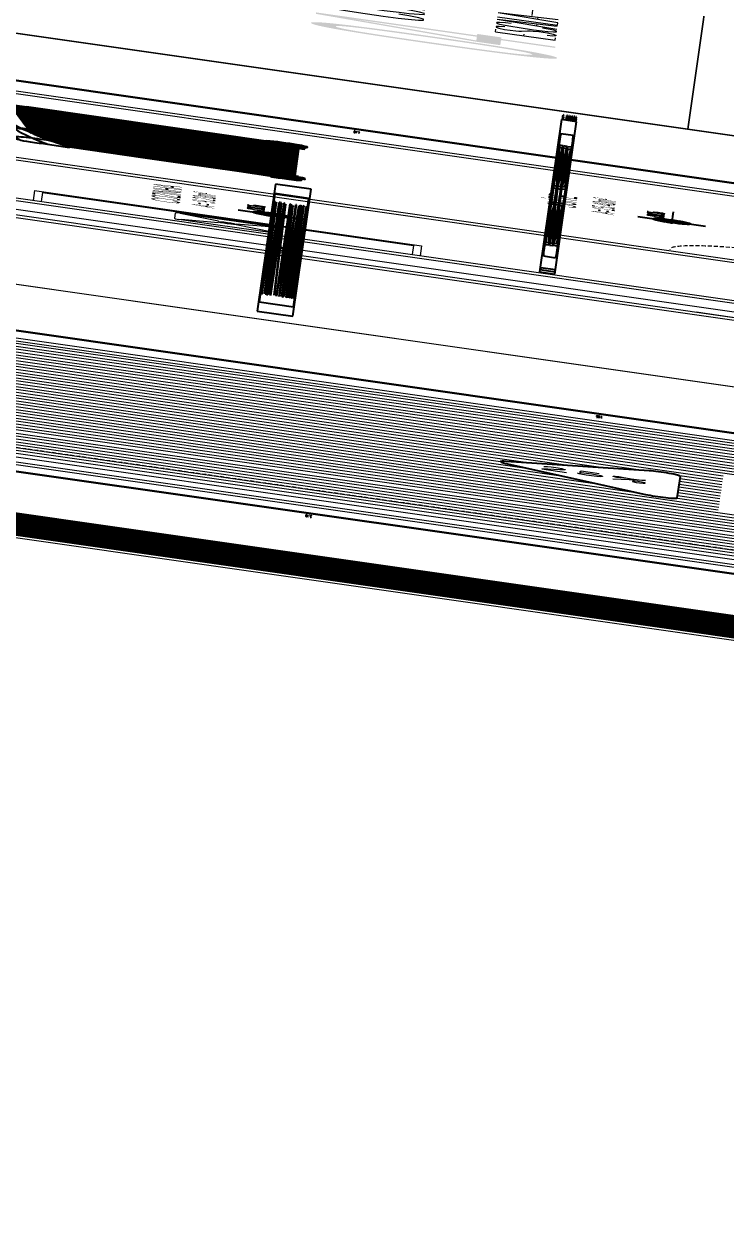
# Model space of a CAD drawing. Header units: millimetres. Extents: x -361192058 to 101130107379, y -14071650034 to 19218552450.
# Drawn here: x -135474.8 to -135296, y 41389.5 to 41697.4 of the extents above; entities that cross this region are included whole.
import ezdxf
from ezdxf.enums import TextEntityAlignment as Align

# ---------------------------------------------------------------- set-up
doc = ezdxf.new("R2010")
doc.units = ezdxf.units.MM
doc.header["$LTSCALE"] = 0.5
doc.linetypes.add('HIDDEN2', pattern=[0.1875, 0.125, -0.0625])
for name, color, linetype in [('02', 2, 'Continuous'), ('ARCO', 7, 'HIDDEN2'), ('DIVERSOS', 4, 'Continuous'), ('ESQUADRIAS', 3, 'Continuous'), ('HATCH', 8, 'Continuous'), ('MOBIL-I', 251, 'Continuous'), ('parede', 2, 'Continuous'), ('TEXTO2', 3, 'Continuous'), ('TXT_0', 7, 'Continuous')]:
    doc.layers.add(name, color=color, linetype=linetype)
for name, color, linetype, lineweight in [('E-TXT-G', 3, 'Continuous', 30), ('E-TXT-W', 7, 'Continuous', 15), ('E-TXT-Y', 2, 'Continuous', 40)]:
    doc.layers.add(name, color=color, linetype=linetype, lineweight=lineweight)
doc.styles.add('ADITIVOCAD', font='ROMANS.shx')
doc.styles.add('REG140', font='romans.shx', dxfattribs={"width": 0.8, "height": 0.35})
doc.styles.add('REG80', font='romans.shx', dxfattribs={"width": 0.8, "height": 0.1})
doc.styles.add('SANSSERIF', font='sas_____.pfb', dxfattribs={"height": 1})
doc.styles.add('SANSSERIF2', font='sanssb__.ttf', dxfattribs={"width": 0.8})
doc.styles.get("Standard").update_dxf_attribs({"font": 'txt.shx', "height": 0.12})
doc.dimstyles.new('ESCALA50', dxfattribs={"dimtxt": 0.1, "dimasz": 0.06, "dimexe": 0.18, "dimexo": 0.06, "dimgap": 0.1, "dimtad": 1, "dimzin": 4, "dimdsep": 46, "dimtxsty": 'Standard', "dimblk1": 'BOLA', "dimblk2": 'BOLA', "dimsah": 1, "dimcen": -0.06, "dimse1": 1, "dimse2": 1, "dimclrd": 7, "dimclrt": 3, "dimadec": 0, "dimazin": 0, "dimtfac": 1, "dimtix": 1, "dimtmove": 0, "dimatfit": 3, "dimldrblk": 'BOLA', "dimfxl": 0, "dimtolj": 1, "dimtzin": 4, "dimarcsym": 0})

# ---------------------------------------------------------------- blocks, each defined once
blk = doc.blocks.new('ADC_SETA3')
blk.add_lwpolyline([(-0.3034, 0), (0.3034, 0, 0.668179), (0.3317, 0.0683), (0.0283, 0.3746, 0.414214), (-0.0283, 0.3746), (-0.3317, 0.0683, 0.668179), (-0.3034, 0), (-0.3034, 0)], format="xyb")
blk = doc.blocks.new('BOLA')
for p, q in [((0, -1.435), (0, 1.435)), ((-1.435, 0), (1.435, 0))]:
    blk.add_line(p, q)
blk.add_circle((0, 0), 0.452)
blk = doc.blocks.new('*D896')
at = {"layer": 'Defpoints', "color": 0, "transparency": 16777216}
for p in [(4172.3324, 2437.9651), (4172.8959, 2437.9651), (4172.3324, 2430.9151)]:
    blk.add_point(p, dxfattribs=at)
at = {"layer": 'DIVERSOS', "color": 7, "lineweight": -2, "transparency": 16777216}
blk.add_line((4172.8959, 2430.9751), (4172.8959, 2437.9051), dxfattribs=at)
at = {"layer": 'DIVERSOS', "color": 7, "lineweight": -2, "transparency": 16777216, "xscale": 0.06, "yscale": 0.06, "zscale": 0.06}
for p, rotation in [((4172.8959, 2437.9651), 90), ((4172.8959, 2430.9151), 270)]:
    blk.add_blockref('BOLA', p, dxfattribs=dict(at, rotation=rotation))
at = {"layer": 'DIVERSOS', "color": 3, "lineweight": 18, "transparency": 16777216, "insert": (4172.7359, 2434.4401), "char_height": 0.12, "attachment_point": 5, "rotation": 90}
blk.add_mtext('\\A1;7.05', dxfattribs=at)
blk = doc.blocks.new('*D902')
at = {"layer": 'Defpoints', "color": 0, "transparency": 16777216}
for p in [(4165.1273, 2438.4651), (4165.9324, 2438.4651), (4165.9324, 2432.7651)]:
    blk.add_point(p, dxfattribs=at)
at = {"layer": 'DIVERSOS', "color": 7, "lineweight": -2, "transparency": 16777216}
blk.add_line((4165.1273, 2432.8251), (4165.1273, 2438.4051), dxfattribs=at)
at = {"layer": 'DIVERSOS', "color": 7, "lineweight": -2, "transparency": 16777216, "xscale": 0.06, "yscale": 0.06, "zscale": 0.06}
for p, rotation in [((4165.1273, 2438.4651), 90), ((4165.1273, 2432.7651), 270)]:
    blk.add_blockref('BOLA', p, dxfattribs=dict(at, rotation=rotation))
at = {"layer": 'DIVERSOS', "color": 3, "lineweight": 18, "transparency": 16777216, "insert": (4164.9673, 2435.6151), "char_height": 0.12, "attachment_point": 5, "rotation": 90}
blk.add_mtext('\\A1;5.70', dxfattribs=at)
blk = doc.blocks.new('IND_DES')
at = {"layer": 'E-TXT-W'}
blk.add_line((0.0269, -0.2428), (0.1984, -0.2428), dxfattribs=at)
at = {"layer": 'E-TXT-G', "style": 'REG80', "width": 0.8}
for s, p in [('ESCALA', (-0.4463, -0.2864)), ('1', (0.2426, -0.2864)), (':', (0.3988, -0.2706))]:
    blk.add_text(s, height=0.1, dxfattribs=at).set_placement(p)
blk.add_attdef('ESCALA', (0.4897, -0.2812), '', height=0.1, dxfattribs=at)
at = {"layer": 'E-TXT-W', "style": 'SANSSERIF2', "width": 0.6}
blk.add_attdef('00', text='', height=0.4, dxfattribs=at).set_placement((-0.7083, -0.2881), align=Align.CENTER)
at = {"layer": 'E-TXT-Y', "style": 'REG140', "width": 0.8}
for tag, p in [('PROJETO', (-0.4563, 0.1829)), ('DESENHO', (-0.4582, -0.0658))]:
    blk.add_attdef(tag, p, '', height=0.175, dxfattribs=at)
blk = doc.blocks.new('ADC_G_ROUPA1')
for p, q in [((2, 0.55), (0, 0.55)), ((0, 0.55), (0, 0)), ((2, 0), (2, 0.55)), ((1.96, 0.51), (0.04, 0.51)), ((0.04, 0.51), (0.04, 0.04)), ((0.1122, 0.078), (0.1615, 0.4749)), ((0.142, 0.0743), (0.1913, 0.4712)), ((0.1913, 0.4712), (0.1615, 0.4749)), ((0.2176, 0.473), (0.2475, 0.4754)), ((0.2176, 0.473), (0.2497, 0.0742)), ((0.2475, 0.4754), (0.2796, 0.0766)), ((0.3293, 0.472), (0.3591, 0.4752)), ((0.3293, 0.472), (0.3722, 0.0743)), ((0.3591, 0.4752), (0.402, 0.0775)), ((0.4817, 0.4754), (0.4537, 0.0764)), ((0.4817, 0.4754), (0.5116, 0.4733)), ((0.5116, 0.4733), (0.4837, 0.0743)), ((0.627, 0.4722), (0.5179, 0.0874)), ((0.627, 0.4722), (0.6559, 0.464)), ((0.6858, 0.475), (0.6858, 0.075)), ((0.6858, 0.475), (0.7158, 0.475)), ((0.7158, 0.475), (0.7158, 0.075)), ((0.7427, 0.4641), (0.7715, 0.4722)), ((0.7715, 0.4722), (0.8803, 0.0873)), ((0.8867, 0.4694), (0.9163, 0.4743)), ((0.8867, 0.4694), (0.9528, 0.0749)), ((0.9163, 0.4743), (0.9824, 0.0798)), ((1.0382, 0.4753), (1.0009, 0.077)), ((1.068, 0.4725), (1.0308, 0.0742)), ((1.0382, 0.4753), (1.068, 0.4725)), ((1.1662, 0.4641), (1.195, 0.4722)), ((1.195, 0.4722), (1.3038, 0.0873)), ((1.3701, 0.4753), (1.3328, 0.077)), ((1.3999, 0.4725), (1.3627, 0.0742)), ((1.3701, 0.4753), (1.3999, 0.4725)), ((1.4107, 0.4656), (1.4399, 0.4725)), ((1.4399, 0.4725), (1.5317, 0.0832)), ((1.5477, 0.475), (1.5477, 0.075)), ((1.5477, 0.475), (1.5777, 0.475)), ((1.5777, 0.475), (1.5777, 0.075)), ((1.619, 0.475), (1.619, 0.075)), ((1.619, 0.475), (1.649, 0.475)), ((1.649, 0.475), (1.649, 0.075)), ((1.7026, 0.4656), (1.7318, 0.4725)), ((1.7318, 0.4725), (1.8237, 0.0832)), ((1.8633, 0.475), (1.8633, 0.075)), ((1.8633, 0.475), (1.8933, 0.475)), ((1.8933, 0.475), (1.8933, 0.075)), ((1.96, 0.04), (1.96, 0.51)), ((0.6559, 0.464), (0.5468, 0.0792)), ((0.7427, 0.4641), (0.8514, 0.0791)), ((1.1662, 0.4641), (1.2749, 0.0791)), ((1.4107, 0.4656), (1.5025, 0.0763)), ((1.7026, 0.4656), (1.7945, 0.0763)), ((0.04, 0.28), (1.96, 0.28)), ((0.04, 0.27), (1.96, 0.27)), ((0.1511, 0.2898), (0.1474, 0.2601)), ((0.1524, 0.2595), (0.1474, 0.2601)), ((0.1511, 0.2898), (0.1561, 0.2892)), ((0.1561, 0.2892), (0.1524, 0.2595)), ((0.2449, 0.2894), (0.2499, 0.2898)), ((0.2473, 0.2597), (0.2449, 0.2894)), ((0.2523, 0.2601), (0.2473, 0.2597)), ((0.2523, 0.2601), (0.2499, 0.2898)), ((0.3616, 0.2893), (0.3665, 0.2898)), ((0.3648, 0.2596), (0.3616, 0.2893)), ((0.3697, 0.2601), (0.3648, 0.2596)), ((0.3697, 0.2601), (0.3665, 0.2898)), ((0.4791, 0.2601), (0.4812, 0.2899)), ((0.4841, 0.2597), (0.4791, 0.2601)), ((0.4812, 0.2899), (0.4862, 0.2895)), ((0.4841, 0.2597), (0.4862, 0.2895)), ((0.5804, 0.262), (0.5885, 0.2907)), ((0.5852, 0.2606), (0.5804, 0.262)), ((0.5852, 0.2606), (0.5933, 0.2893)), ((0.5885, 0.2907), (0.5933, 0.2893)), ((0.6983, 0.26), (0.6983, 0.2899)), ((0.6983, 0.2899), (0.7033, 0.2899)), ((0.7033, 0.26), (0.6983, 0.26)), ((0.7033, 0.26), (0.7033, 0.2899)), ((0.805, 0.2893), (0.8098, 0.2907)), ((0.8131, 0.2606), (0.805, 0.2893)), ((0.818, 0.2619), (0.8098, 0.2907)), ((0.818, 0.2619), (0.8131, 0.2606)), ((0.9296, 0.2889), (0.9346, 0.2897)), ((0.9346, 0.2594), (0.9296, 0.2889)), ((0.9395, 0.2602), (0.9346, 0.2897)), ((0.9395, 0.2602), (0.9346, 0.2594)), ((1.0306, 0.2601), (1.0334, 0.2898)), ((1.0356, 0.2596), (1.0306, 0.2601)), ((1.0334, 0.2898), (1.0384, 0.2894)), ((1.0356, 0.2596), (1.0384, 0.2894)), ((1.2285, 0.2893), (1.2333, 0.2907)), ((1.2366, 0.2606), (1.2285, 0.2893)), ((1.2415, 0.2619), (1.2333, 0.2907)), ((1.2415, 0.2619), (1.2366, 0.2606)), ((1.3625, 0.2601), (1.3653, 0.2898)), ((1.3675, 0.2596), (1.3625, 0.2601)), ((1.3653, 0.2898), (1.3703, 0.2894)), ((1.3675, 0.2596), (1.3703, 0.2894)), ((1.4653, 0.2883), (1.4702, 0.2895)), ((1.4722, 0.2593), (1.4653, 0.2883)), ((1.4771, 0.2604), (1.4702, 0.2895)), ((1.4771, 0.2604), (1.4722, 0.2593)), ((1.5602, 0.26), (1.5602, 0.2899)), ((1.5602, 0.2899), (1.5652, 0.2899)), ((1.5652, 0.26), (1.5602, 0.26)), ((1.5652, 0.26), (1.5652, 0.2899)), ((1.6315, 0.26), (1.6315, 0.2899)), ((1.6315, 0.2899), (1.6365, 0.2899)), ((1.6365, 0.26), (1.6315, 0.26)), ((1.6365, 0.26), (1.6365, 0.2899)), ((1.7573, 0.2883), (1.7622, 0.2895)), ((1.7642, 0.2593), (1.7573, 0.2883)), ((1.769, 0.2604), (1.7622, 0.2895)), ((1.769, 0.2604), (1.7642, 0.2593)), ((1.8758, 0.26), (1.8758, 0.2899)), ((1.8758, 0.2899), (1.8808, 0.2899)), ((1.8808, 0.26), (1.8758, 0.26)), ((1.8808, 0.26), (1.8808, 0.2899)), ((0.142, 0.0743), (0.1122, 0.078)), ((0.2497, 0.0742), (0.2796, 0.0766)), ((0.3722, 0.0743), (0.402, 0.0775)), ((0.4537, 0.0764), (0.4837, 0.0743)), ((0.5179, 0.0874), (0.5468, 0.0792)), ((0.6858, 0.075), (0.7158, 0.075)), ((0.8514, 0.0791), (0.8803, 0.0873)), ((0.9528, 0.0749), (0.9824, 0.0798)), ((1.0009, 0.077), (1.0308, 0.0742)), ((1.2749, 0.0791), (1.3038, 0.0873)), ((1.3328, 0.077), (1.3627, 0.0742)), ((1.5025, 0.0763), (1.5317, 0.0832)), ((1.5477, 0.075), (1.5777, 0.075)), ((1.619, 0.075), (1.649, 0.075)), ((1.7945, 0.0763), (1.8237, 0.0832)), ((1.8633, 0.075), (1.8933, 0.075)), ((0, 0), (2, 0)), ((0.04, 0.04), (1.96, 0.04))]:
    blk.add_line(p, q)
blk = doc.blocks.new('A2')
at = {"color": 8}
for p, q in [((0.795, -1.985), (0.795, -0.7352)), ((0.845, -2.0217), (0.845, -0.7314)), ((0.895, -2.027), (0.895, -0.7276)), ((0.095, -2), (0.095, -0.7888)), ((0.145, -2), (0.145, -0.7849)), ((0.195, -2), (0.195, -0.7811)), ((0.245, -2), (0.245, -0.7773)), ((0.295, -2), (0.295, -0.7735)), ((0.345, -2), (0.345, -0.7697)), ((0.395, -2), (0.395, -0.7658)), ((0.445, -2), (0.445, -0.762)), ((0.495, -2), (0.495, -0.7582)), ((0.545, -2), (0.545, -0.7544)), ((0.595, -2), (0.595, -0.7505)), ((0.645, -2), (0.645, -0.7467)), ((0.695, -2), (0.695, -0.7429)), ((0.745, -2), (0.745, -0.7391)), ((-0.505, -2), (-0.505, -0.8429)), ((-0.48, -1.283), (-0.48, -0.8429)), ((-0.455, -2), (-0.455, -0.8308)), ((-0.43, -1.1361), (-0.43, -0.8308)), ((-0.405, -2), (-0.405, -0.827)), ((-0.38, -1.0514), (-0.38, -0.827)), ((-0.355, -2), (-0.355, -0.8232)), ((-0.33, -0.9891), (-0.33, -0.8232)), ((-0.305, -2), (-0.305, -0.8194)), ((-0.28, -0.9404), (-0.28, -0.8194)), ((-0.255, -2), (-0.255, -0.8155)), ((-0.23, -0.9011), (-0.23, -0.8155)), ((-0.205, -2), (-0.205, -0.8117)), ((-0.18, -0.8694), (-0.18, -0.8117)), ((-0.155, -2), (-0.155, -0.8079)), ((-0.13, -0.8438), (-0.13, -0.8079)), ((-0.105, -2), (-0.105, -0.8041)), ((-0.08, -0.8236), (-0.08, -0.8041)), ((-0.055, -2), (-0.055, -0.8002)), ((-0.005, -2), (-0.005, -0.7964)), ((0.045, -2), (0.045, -0.7926)), ((0.945, -2.0358), (0.945, -0.7964)), ((-0.655, -2), (-0.655, -0.8877)), ((-0.63, -2), (-0.63, -0.8877)), ((-0.605, -2), (-0.605, -0.8716)), ((-0.58, -2), (-0.58, -0.8716)), ((-0.555, -2), (-0.555, -0.8566)), ((-0.53, -2), (-0.53, -0.8566)), ((-0.805, -2.015), (-0.805, -0.9438)), ((-0.78, -2.015), (-0.78, -0.9438)), ((-0.755, -2), (-0.755, -0.9238)), ((-0.73, -2), (-0.73, -0.9238)), ((-0.705, -2), (-0.705, -0.9051)), ((-0.68, -2), (-0.68, -0.9051)), ((-0.93, -2.0331), (-0.93, -0.988)), ((-0.905, -2.0331), (-0.905, -0.988)), ((-0.88, -2.0331), (-0.88, -0.988)), ((-0.855, -2.0453), (-0.855, -0.9652)), ((-0.83, -2.0453), (-0.83, -0.9652)), ((-0.955, -2.0331), (-0.955, -1.2363)), ((-0.48, -2), (-0.48, -1.5323)), ((-0.43, -2), (-0.43, -1.6792)), ((-0.38, -2), (-0.38, -1.7639)), ((-0.33, -2), (-0.33, -1.8261)), ((-0.28, -2), (-0.28, -1.8749)), ((-0.23, -2), (-0.23, -1.9142)), ((-0.18, -2), (-0.18, -1.9459)), ((-0.13, -2), (-0.13, -1.9715)), ((-0.08, -2), (-0.08, -1.9917))]:
    blk.add_line(p, q, dxfattribs=at)
blk.add_lwpolyline([(-0.95, -0.7864), (-0.95, 0), (0.95, 0), (0.95, -0.5116)])
for points in [[(-0.4937, -0.1271, 0.14715), (-0.7437, -0.1021, 0.124017), (-0.6737, -0.3221, 8.542003)], [(-0.1887, -0.3771, 0.115099), (-0.1437, -0.1071, 0.202892), (-0.5437, -0.1421, 4.019894)], [(0.3563, -0.1271, 0.14715), (0.1063, -0.1021, 0.124017), (0.1763, -0.3221, 8.542003)], [(0.6613, -0.3771, 0.115099), (0.7063, -0.1071, 0.202892), (0.3063, -0.1421, 4.019894)], [(-0.6937, -0.2771, 0.09902), (-0.7437, -0.5021, 0.169064), (-0.4337, -0.3971, -0.343387)], [(-0.5537, -0.4521, 0.112206), (-0.1437, -0.5021, 0.070755), (-0.2037, -0.2971, -1.551943)], [(0.1563, -0.2771, 0.09902), (0.1063, -0.5021, 0.169064), (0.4163, -0.3971, -0.343387)], [(0.2963, -0.4521, 0.112206), (0.7063, -0.5021, 0.070755), (0.6463, -0.2971, -1.551943)], [(-0.2692, -0.7939, 0.075988), (-0.9427, -1.0061, -0.502824), (-0.9784, -0.9878, -0.142549), (-0.9692, -0.9109, -0.066811), (-0.981, -0.8335, -0.328343), (-0.9467, -0.7851), (-0.4192, -0.6109, -0.025749), (0.9573, -0.5114, -0.334099), (0.9818, -0.5287, -0.185174), (0.975, -0.6509, -0.187316), (0.982, -0.7142, -0.311124), (0.9734, -0.7216), (-0.4842, -0.8331)], [(-0.9427, -1.0061), (-0.96, -1.33), (-0.95, -1.485), (-0.955, -1.755), (-0.97, -1.89), (-0.975, -1.915, -1.132782), (-0.99, -1.91, 0.98261), (-1.01, -1.9, 0.32203), (-1.005, -1.935), (-1.005, -1.975, 0.439902), (-0.945, -2.03, -0.126697), (-0.885, -2.04, 0.376451), (-0.805, -2.015, -0.344872), (-0.765, -2), (0.755, -2, 0.181335), (0.795, -1.985, -0.809524), (0.815, -2, 0.220339), (0.815, -2.025), (0.86, -2.02), (0.935, -2.035, 0.501823), (0.985, -1.99, 0.315909), (0.975, -1.855, 0.473766), (0.97, -1.855, -0.12128), (0.95, -1.87), (0.955, -1.72), (0.95, -1.4), (0.955, -1.225), (0.9441, -0.7247)]]:
    blk.add_lwpolyline(points, format="xyb")
for points in [[(-0.4387, -0.4771, -0.804152), (-0.4937, -0.2571, -0.132344), (-0.1487, -0.1321, -0.042249)], [(0.4113, -0.4771, -0.804152), (0.3563, -0.2571, -0.132344), (0.7013, -0.1321, -0.042249)], [(0.6742, -0.5256, -0.289881), (0.7012, -0.7503, 10.034941)], [(0.4402, -0.5463, -0.26737), (0.4937, -0.7722, -7.474594)], [(-0.414, -0.61, -0.337543), (-0.3491, -0.8188, -6.119059)], [(-0.3702, -0.6025, -0.348871), (-0.2917, -0.8128, -6.119059)], [(-0.4161, -0.8227, -0.081114), (0.9793, -0.655, -24.776446)], [(-0.9692, -0.9109, -0.10864), (0.4143, -0.7327, -11.759975)], [(-0.8449, -0.7515, -0.424879), (-0.772, -0.9305, 6.281867)], [(-0.055, -2, -0.838761), (0.095, -0.7888, -0.295511)]]:
    blk.add_lwpolyline(points, format="xyb", dxfattribs=at)
blk = doc.blocks.new('Adc_nivelpl')
h = blk.add_hatch()
h.set_pattern_fill('_U', color=256, scale=0.005, angle=45, style=0, double=1)
h.set_pattern_definition([(45, (-5.8772514, -3.5161936), (-0.003535534, 0.003535534), []), (135, (-5.8772514, -3.5161936), (-0.003535534, -0.003535534), [])])
h.paths.add_polyline_path([(0.1954, -0.0865, 0.414214), (0.0865, -0.1954), (0.1954, -0.1954)])
h.paths.add_polyline_path([(0.1954, -0.1954), (0.1954, -0.3043, 0.414214), (0.3043, -0.1954)])
for p, q in [((0.1954, 0), (0.1954, -0.3908)), ((0.8958, -0.1954), (0, -0.1954))]:
    blk.add_line(p, q)
blk.add_circle((0.1954, -0.1954), 0.1089)
at = {"flags": 8}
blk.add_attdef('NIVEL', (0.3642, -0.1501), '', height=0.1, dxfattribs=at)
blk = doc.blocks.new('ADC_MCOZ_19')
for p, q in [((-0.425, 0), (-0.425, -0.66)), ((0.425, 0), (-0.425, 0)), ((0.425, -0.66), (0.425, 0)), ((0.425, -0.01), (-0.425, -0.01)), ((-0.405, -0.01), (-0.405, -0.02)), ((0.405, -0.02), (-0.405, -0.02)), ((0.405, -0.02), (0.405, -0.01)), ((-0.365, -0.0934), (-0.365, -0.5766)), ((0.3416, -0.07), (-0.3416, -0.07)), ((0.365, -0.5766), (0.365, -0.0934)), ((-0.3382, -0.55), (-0.3382, -0.12)), ((-0.3382, -0.12), (-0.1382, -0.12)), ((-0.3282, -0.2885), (-0.3282, -0.1365)), ((-0.3282, -0.1365), (-0.271, -0.1919)), ((-0.3203, -0.13), (-0.2648, -0.184)), ((-0.3203, -0.13), (-0.156, -0.13)), ((-0.156, -0.13), (-0.2132, -0.1854)), ((-0.1482, -0.1365), (-0.2074, -0.1936)), ((-0.1482, -0.1365), (-0.1482, -0.2885)), ((-0.1382, -0.12), (-0.1382, -0.55)), ((-0.1, -0.12), (-0.1, -0.55)), ((0.1, -0.12), (-0.1, -0.12)), ((-0.09, -0.1365), (-0.09, -0.2885)), ((-0.09, -0.1365), (-0.0308, -0.1936)), ((-0.0821, -0.13), (-0.025, -0.1854)), ((0.0821, -0.13), (-0.0821, -0.13)), ((0.0821, -0.13), (0.0267, -0.184)), ((0.09, -0.1365), (0.0329, -0.1919)), ((0.09, -0.2885), (0.09, -0.1365)), ((0.1, -0.55), (0.1, -0.12)), ((0.1382, -0.12), (0.1382, -0.55)), ((0.3382, -0.12), (0.1382, -0.12)), ((0.1482, -0.1365), (0.2074, -0.1936)), ((0.1482, -0.1365), (0.1482, -0.2885)), ((0.156, -0.13), (0.2132, -0.1854)), ((0.3203, -0.13), (0.156, -0.13)), ((0.3203, -0.13), (0.2648, -0.184)), ((0.3282, -0.1365), (0.271, -0.1919)), ((0.3282, -0.2885), (0.3282, -0.1365)), ((0.3382, -0.55), (0.3382, -0.12)), ((-0.2692, -0.2316), (-0.3282, -0.2885)), ((-0.2622, -0.2389), (-0.3203, -0.295)), ((-0.2156, -0.2376), (-0.156, -0.295)), ((-0.2091, -0.23), (-0.1482, -0.2885)), ((-0.0291, -0.23), (-0.09, -0.2885)), ((-0.0226, -0.2376), (-0.0821, -0.295)), ((0.0241, -0.2389), (0.0821, -0.295)), ((0.031, -0.2316), (0.09, -0.2885)), ((0.2091, -0.23), (0.1482, -0.2885)), ((0.2156, -0.2376), (0.156, -0.295)), ((0.2622, -0.2389), (0.3203, -0.295)), ((0.2692, -0.2316), (0.3282, -0.2885)), ((-0.3282, -0.305), (-0.1482, -0.305)), ((-0.3282, -0.365), (-0.3282, -0.305)), ((-0.156, -0.295), (-0.3203, -0.295)), ((-0.1482, -0.305), (-0.1482, -0.365)), ((0.09, -0.305), (-0.09, -0.305)), ((-0.09, -0.305), (-0.09, -0.365)), ((-0.0821, -0.295), (0.0821, -0.295)), ((0.09, -0.365), (0.09, -0.305)), ((0.1482, -0.305), (0.1482, -0.365)), ((0.3282, -0.305), (0.1482, -0.305)), ((0.156, -0.295), (0.3203, -0.295)), ((0.3282, -0.365), (0.3282, -0.305)), ((-0.3282, -0.365), (-0.1482, -0.365)), ((-0.3282, -0.3815), (-0.271, -0.4369)), ((-0.3282, -0.5335), (-0.3282, -0.3815)), ((-0.3203, -0.375), (-0.2648, -0.429)), ((-0.3203, -0.375), (-0.156, -0.375)), ((-0.156, -0.375), (-0.2132, -0.4304)), ((-0.1482, -0.3815), (-0.2074, -0.4386)), ((-0.1482, -0.3815), (-0.1482, -0.5335)), ((0.09, -0.365), (-0.09, -0.365)), ((-0.09, -0.3815), (-0.0308, -0.4386)), ((-0.09, -0.3815), (-0.09, -0.5335)), ((0.0821, -0.375), (-0.0821, -0.375)), ((-0.0821, -0.375), (-0.025, -0.4304)), ((0.0821, -0.375), (0.0267, -0.429)), ((0.09, -0.3815), (0.0329, -0.4369)), ((0.09, -0.5335), (0.09, -0.3815)), ((0.3282, -0.365), (0.1482, -0.365)), ((0.1482, -0.3815), (0.1482, -0.5335)), ((0.1482, -0.3815), (0.2074, -0.4386)), ((0.156, -0.375), (0.2132, -0.4304)), ((0.3203, -0.375), (0.156, -0.375)), ((0.3203, -0.375), (0.2648, -0.429)), ((0.3282, -0.3815), (0.271, -0.4369)), ((0.3282, -0.5335), (0.3282, -0.3815)), ((-0.2692, -0.4766), (-0.3282, -0.5335)), ((-0.2622, -0.4839), (-0.3203, -0.54)), ((-0.2156, -0.4826), (-0.156, -0.54)), ((-0.2091, -0.475), (-0.1482, -0.5335)), ((-0.0291, -0.475), (-0.09, -0.5335)), ((-0.0226, -0.4826), (-0.0821, -0.54)), ((0.0241, -0.4839), (0.0821, -0.54)), ((0.031, -0.4766), (0.09, -0.5335)), ((0.2091, -0.475), (0.1482, -0.5335)), ((0.2156, -0.4826), (0.156, -0.54)), ((0.2622, -0.4839), (0.3203, -0.54)), ((0.2692, -0.4766), (0.3282, -0.5335)), ((-0.1382, -0.55), (-0.3382, -0.55)), ((-0.156, -0.54), (-0.3203, -0.54)), ((-0.1, -0.55), (0.1, -0.55)), ((-0.0821, -0.54), (0.0821, -0.54)), ((0.1382, -0.55), (0.3382, -0.55)), ((0.156, -0.54), (0.3203, -0.54)), ((-0.3416, -0.6), (0.3416, -0.6)), ((-0.425, -0.66), (0.425, -0.66)), ((-0.3899, -0.66), (-0.3899, -0.674)), ((-0.3409, -0.66), (-0.3409, -0.674)), ((-0.2899, -0.66), (-0.2899, -0.674)), ((-0.2409, -0.66), (-0.2409, -0.674)), ((-0.1899, -0.66), (-0.1899, -0.674)), ((-0.1409, -0.66), (-0.1409, -0.674)), ((-0.0899, -0.66), (-0.0899, -0.674)), ((-0.0409, -0.66), (-0.0409, -0.674)), ((0.0101, -0.66), (0.0101, -0.674)), ((0.0591, -0.66), (0.0591, -0.674)), ((0.1101, -0.66), (0.1101, -0.674)), ((0.1591, -0.66), (0.1591, -0.674)), ((0.3241, -0.66), (0.3241, -0.674)), ((0.3731, -0.66), (0.3731, -0.674)), ((-0.3899, -0.674), (-0.3829, -0.674)), ((-0.3829, -0.674), (-0.3829, -0.681)), ((-0.3829, -0.681), (-0.3479, -0.681)), ((-0.3479, -0.674), (-0.3479, -0.681)), ((-0.3479, -0.674), (-0.3409, -0.674)), ((-0.2899, -0.674), (-0.2829, -0.674)), ((-0.2829, -0.674), (-0.2829, -0.681)), ((-0.2829, -0.681), (-0.2479, -0.681)), ((-0.2479, -0.674), (-0.2479, -0.681)), ((-0.2479, -0.674), (-0.2409, -0.674)), ((-0.1899, -0.674), (-0.1829, -0.674)), ((-0.1829, -0.674), (-0.1829, -0.681)), ((-0.1829, -0.681), (-0.1479, -0.681)), ((-0.1479, -0.674), (-0.1479, -0.681)), ((-0.1479, -0.674), (-0.1409, -0.674)), ((-0.0899, -0.674), (-0.0829, -0.674)), ((-0.0829, -0.674), (-0.0829, -0.681)), ((-0.0829, -0.681), (-0.0479, -0.681)), ((-0.0479, -0.674), (-0.0479, -0.681)), ((-0.0479, -0.674), (-0.0409, -0.674)), ((0.0101, -0.674), (0.0171, -0.674)), ((0.0171, -0.674), (0.0171, -0.681)), ((0.0171, -0.681), (0.0521, -0.681)), ((0.0521, -0.674), (0.0521, -0.681)), ((0.0521, -0.674), (0.0591, -0.674)), ((0.1101, -0.674), (0.1171, -0.674)), ((0.1171, -0.674), (0.1171, -0.681)), ((0.1171, -0.681), (0.1521, -0.681)), ((0.1521, -0.674), (0.1521, -0.681)), ((0.1521, -0.674), (0.1591, -0.674)), ((0.3241, -0.674), (0.3311, -0.674)), ((0.3311, -0.674), (0.3311, -0.681)), ((0.3311, -0.681), (0.3661, -0.681)), ((0.3661, -0.674), (0.3661, -0.681)), ((0.3661, -0.674), (0.3731, -0.674))]:
    blk.add_line(p, q)
for centre, radius, start, end in [((-0.3416, -0.0934), 0.0234, 90, 180), ((0.3416, -0.0934), 0.0234, 360, 90), ((-0.2397, -0.2103), 0.0525, 146.7284, 216.956), ((-0.2397, -0.2103), 0.0442, 147.9107, 216.4727), ((-0.2397, -0.2103), 0.0525, 42.0892, 135.793), ((-0.2397, -0.2103), 0.0364, 133.7108, 149.5156), ((-0.2397, -0.2103), 0.0442, 42.5726, 134.909), ((-0.2397, -0.2103), 0.0364, 27.382, 43.227), ((-0.2397, -0.2103), 0.0442, 326.0457, 29.5488), ((-0.2397, -0.2103), 0.0525, 325.1618, 31.1407), ((0.0015, -0.2103), 0.0525, 148.8593, 214.8382), ((0.0015, -0.2103), 0.0442, 150.4512, 213.9543), ((0.0015, -0.2103), 0.0525, 44.207, 137.9108), ((0.0015, -0.2103), 0.0442, 45.091, 137.4274), ((0.0015, -0.2103), 0.0364, 136.773, 152.618), ((0.0015, -0.2103), 0.0364, 30.4844, 46.2892), ((0.0015, -0.2103), 0.0442, 323.5273, 32.0893), ((0.0015, -0.2103), 0.0525, 323.044, 33.2716), ((0.2397, -0.2103), 0.0525, 148.8593, 214.8382), ((0.2397, -0.2103), 0.0442, 150.4512, 213.9543), ((0.2397, -0.2103), 0.0525, 44.207, 137.9108), ((0.2397, -0.2103), 0.0442, 45.091, 137.4274), ((0.2397, -0.2103), 0.0364, 136.773, 152.618), ((0.2397, -0.2103), 0.0364, 30.4844, 46.2892), ((0.2397, -0.2103), 0.0442, 323.5273, 32.0893), ((0.2397, -0.2103), 0.0525, 323.044, 33.2716), ((-0.2397, -0.2103), 0.0525, 227.9045, 314.2264), ((-0.2397, -0.2103), 0.0364, 215.8183, 231.6632), ((-0.2397, -0.2103), 0.0442, 229.4965, 313.0441), ((-0.2397, -0.2103), 0.0364, 311.4391, 327.244), ((0.0015, -0.2103), 0.0525, 225.7736, 312.0955), ((0.0015, -0.2103), 0.0364, 212.756, 228.5609), ((0.0015, -0.2103), 0.0442, 226.9559, 310.5035), ((0.0015, -0.2103), 0.0364, 308.3368, 324.1817), ((0.2397, -0.2103), 0.0525, 225.7736, 312.0955), ((0.2397, -0.2103), 0.0364, 212.756, 228.5609), ((0.2397, -0.2103), 0.0442, 226.9559, 310.5035), ((0.2397, -0.2103), 0.0364, 308.3368, 324.1817), ((-0.2397, -0.4553), 0.0525, 42.0892, 135.793), ((-0.2397, -0.4553), 0.0442, 42.5726, 134.909), ((0.0015, -0.4553), 0.0525, 44.207, 137.9108), ((0.0015, -0.4553), 0.0442, 45.091, 137.4274), ((0.2397, -0.4553), 0.0525, 44.207, 137.9108), ((0.2397, -0.4553), 0.0442, 45.091, 137.4274), ((-0.2397, -0.4553), 0.0525, 146.7284, 216.956), ((-0.2397, -0.4553), 0.0442, 147.9107, 216.4727), ((-0.2397, -0.4553), 0.0364, 133.7108, 149.5156), ((-0.2397, -0.4553), 0.0364, 27.382, 43.227), ((-0.2397, -0.4553), 0.0442, 326.0457, 29.5488), ((-0.2397, -0.4553), 0.0525, 325.1618, 31.1407), ((0.0015, -0.4553), 0.0525, 148.8593, 214.8382), ((0.0015, -0.4553), 0.0442, 150.4512, 213.9543), ((0.0015, -0.4553), 0.0364, 136.773, 152.618), ((0.0015, -0.4553), 0.0364, 30.4844, 46.2892), ((0.0015, -0.4553), 0.0442, 323.5273, 32.0893), ((0.0015, -0.4553), 0.0525, 323.044, 33.2716), ((0.2397, -0.4553), 0.0525, 148.8593, 214.8382), ((0.2397, -0.4553), 0.0442, 150.4512, 213.9543), ((0.2397, -0.4553), 0.0364, 136.773, 152.618), ((0.2397, -0.4553), 0.0364, 30.4844, 46.2892), ((0.2397, -0.4553), 0.0442, 323.5273, 32.0893), ((0.2397, -0.4553), 0.0525, 323.044, 33.2716), ((-0.2397, -0.4553), 0.0525, 227.9045, 314.2264), ((-0.2397, -0.4553), 0.0364, 215.8183, 231.6632), ((-0.2397, -0.4553), 0.0442, 229.4965, 313.0441), ((-0.2397, -0.4553), 0.0364, 311.4391, 327.244), ((0.0015, -0.4553), 0.0525, 225.7736, 312.0955), ((0.0015, -0.4553), 0.0364, 212.756, 228.5609), ((0.0015, -0.4553), 0.0442, 226.9559, 310.5035), ((0.0015, -0.4553), 0.0364, 308.3368, 324.1817), ((0.2397, -0.4553), 0.0525, 225.7736, 312.0955), ((0.2397, -0.4553), 0.0364, 212.756, 228.5609), ((0.2397, -0.4553), 0.0442, 226.9559, 310.5035), ((0.2397, -0.4553), 0.0364, 308.3368, 324.1817), ((-0.3416, -0.5766), 0.0234, 180, 270), ((0.3416, -0.5766), 0.0234, 270, 360)]:
    blk.add_arc(centre, radius, start, end)
blk = doc.blocks.new('*D1442')
at = {"layer": 'Defpoints', "color": 0, "transparency": 16777216}
for p in [(4185.9588, 2437.8432), (4185.9588, 2433.4432), (4186.6764, 2433.4432)]:
    blk.add_point(p, dxfattribs=at)
at = {"layer": 'DIVERSOS', "color": 7, "lineweight": -2, "transparency": 16777216}
blk.add_line((4186.6764, 2437.7832), (4186.6764, 2433.5032), dxfattribs=at)
at = {"layer": 'DIVERSOS', "color": 7, "lineweight": -2, "transparency": 16777216, "xscale": 0.06, "yscale": 0.06, "zscale": 0.06}
for p, rotation in [((4186.6764, 2437.8432), 90), ((4186.6764, 2433.4432), 270)]:
    blk.add_blockref('BOLA', p, dxfattribs=dict(at, rotation=rotation))
at = {"layer": 'DIVERSOS', "color": 3, "lineweight": 18, "transparency": 16777216, "insert": (4186.5164, 2435.6432), "char_height": 0.12, "attachment_point": 5, "rotation": 90}
blk.add_mtext('\\A1;4.40', dxfattribs=at)
blk = doc.blocks.new('*D1460')
at = {"layer": 'Defpoints', "color": 0, "transparency": 16777216}
for p in [(4179.2588, 2434.0932), (4180.8088, 2433.2932), (4179.2588, 2432.8962)]:
    blk.add_point(p, dxfattribs=at)
at = {"layer": 'DIVERSOS', "color": 7, "lineweight": -2, "transparency": 16777216}
blk.add_line((4180.7488, 2432.8962), (4179.3188, 2432.8962), dxfattribs=at)
at = {"layer": 'DIVERSOS', "color": 7, "lineweight": -2, "transparency": 16777216, "xscale": 0.06, "yscale": 0.06, "zscale": 0.06, "rotation": 180}
blk.add_blockref('BOLA', (4179.2588, 2432.8962), dxfattribs=at)
at = {"layer": 'DIVERSOS', "color": 7, "lineweight": -2, "transparency": 16777216, "xscale": 0.06, "yscale": 0.06, "zscale": 0.06}
blk.add_blockref('BOLA', (4180.8088, 2432.8962), dxfattribs=at)
at = {"layer": 'DIVERSOS', "color": 3, "lineweight": 18, "transparency": 16777216, "insert": (4180.0338, 2433.0562), "char_height": 0.12, "attachment_point": 5}
blk.add_mtext('\\A1;1.55', dxfattribs=at)
blk = doc.blocks.new('APROVADO QUADRA 21.2 MBVII')
at = {"layer": '02', "color": 3, "lineweight": 18}
blk.add_line((4165.9324, 2438.4651), (4165.9324, 2432.7651), dxfattribs=at)
at = {"layer": '02', "color": 8, "lineweight": 18}
blk.add_line((4179.5588, 2432.6932), (4179.5588, 2438.4932), dxfattribs=at)
at = {"layer": '02', "color": 2, "lineweight": 18}
for p, q in [((4180.0588, 2437.9932), (4180.0588, 2433.2932)), ((4180.2088, 2437.8432), (4180.2088, 2433.4432)), ((4182.3088, 2437.8432), (4182.3088, 2433.2932)), ((4182.4588, 2437.8432), (4182.4588, 2433.2932))]:
    blk.add_line(p, q, dxfattribs=at)
at = {"layer": '02', "color": 0, "linetype": 'HIDDEN2', "lineweight": 18}
blk.add_line((4166.4423, 2433.2651), (4166.4423, 2437.9651), dxfattribs=at)
at = {"layer": '02', "color": 0, "lineweight": 18}
blk.add_line((4182.4588, 2437.8432), (4182.4588, 2433.2932), dxfattribs=at)
at = {"layer": '02', "lineweight": 18}
for points in [[(4161.4658, 2399.6122), (4222.6658, 2399.6122), (4222.6658, 2444.1622), (4161.4658, 2444.1622)], [(4189.29, 2443.4403), (4175.4514, 2443.4403), (4175.4514, 2409.6235), (4189.29, 2409.6235)], [(4162.2158, 2443.4122), (4175.4514, 2443.4122), (4175.4514, 2409.6235), (4162.2158, 2409.6235)], [(4189.29, 2443.4122), (4201.8075, 2443.4122), (4201.8075, 2434.2398), (4189.29, 2434.2398)], [(4189.29, 2434.2398), (4201.81, 2434.2398), (4201.81, 2425.7872), (4189.29, 2425.7872)]]:
    blk.add_lwpolyline(points, close=True, dxfattribs=at)
at = {"layer": '02', "lineweight": 18, "const_width": 0.1}
blk.add_lwpolyline([(4162.2158, 2400.3622), (4221.9158, 2400.3622), (4221.9158, 2443.4122), (4162.2158, 2443.4122)], close=True, dxfattribs=at)
at = {"layer": 'ARCO', "lineweight": 18}
blk.add_arc((4182.5219, 2433.4432), 0.8, 360, 90, dxfattribs=at)
at = {"layer": 'DIVERSOS', "lineweight": 18}
for p, q in [((4165.4824, 2416.1151), (4165.4824, 2438.7151)), ((4165.6324, 2416.6151), (4165.6324, 2438.7151))]:
    blk.add_line(p, q, dxfattribs=at)
at = {"layer": 'ESQUADRIAS', "lineweight": 18}
blk.add_line((4172.3324, 2438.7151), (4172.3324, 2431.7151), dxfattribs=at)
at = {"layer": 'ESQUADRIAS', "color": 3, "lineweight": 18}
blk.add_line((4172.4824, 2438.7151), (4172.4824, 2423.7151), dxfattribs=at)
at = {"layer": 'HATCH', "lineweight": 18}
for p, q in [((4166.1086, 2432.7651), (4166.1086, 2438.4651)), ((4167.4111, 2426.4651), (4167.4111, 2438.4651)), ((4167.5699, 2426.4651), (4167.5699, 2438.4651)), ((4167.7286, 2426.4651), (4167.7286, 2438.4651)), ((4167.8874, 2426.4651), (4167.8874, 2438.4651)), ((4168.0461, 2426.4651), (4168.0461, 2438.4651)), ((4168.2049, 2426.4651), (4168.2049, 2438.4651)), ((4168.3636, 2426.4651), (4168.3636, 2438.4651)), ((4168.5224, 2433.879), (4168.5224, 2438.4651)), ((4168.6811, 2433.879), (4168.6811, 2438.4651)), ((4168.8399, 2434.2179), (4168.8399, 2438.4651)), ((4168.9986, 2434.3782), (4168.9986, 2438.4651)), ((4169.1574, 2434.5384), (4169.1574, 2438.4651)), ((4169.3161, 2434.6987), (4169.3161, 2438.4651)), ((4169.4749, 2434.8326), (4169.4749, 2438.4651)), ((4166.2674, 2432.7651), (4166.2674, 2437.3151)), ((4166.4261, 2432.7651), (4166.4261, 2437.3151)), ((4166.5849, 2432.7651), (4166.5849, 2437.3151)), ((4166.7436, 2426.4651), (4166.7436, 2437.3151)), ((4166.9024, 2426.4651), (4166.9024, 2437.3151)), ((4167.0611, 2426.4651), (4167.0611, 2437.3151)), ((4167.2199, 2426.4651), (4167.2199, 2437.3151)), ((4169.6336, 2434.6963), (4169.6336, 2437.3151)), ((4169.7924, 2434.5537), (4169.7924, 2437.3151)), ((4169.9511, 2434.3934), (4169.9511, 2437.3151)), ((4170.1099, 2434.2332), (4170.1099, 2437.3151)), ((4170.2686, 2433.879), (4170.2686, 2437.3151)), ((4170.4274, 2433.879), (4170.4274, 2437.3151)), ((4170.5861, 2432.7195), (4170.5861, 2437.3151)), ((4170.7449, 2432.7195), (4170.7449, 2437.3151)), ((4170.9036, 2435.9034), (4170.9036, 2437.3151)), ((4171.0624, 2435.9034), (4171.0624, 2437.3151)), ((4171.2211, 2435.5233), (4171.2211, 2437.3151)), ((4171.3799, 2430.9151), (4171.3799, 2437.3151)), ((4171.5386, 2430.9151), (4171.5386, 2437.3151)), ((4171.6974, 2430.9151), (4171.6974, 2437.3151)), ((4171.8561, 2430.9151), (4171.8561, 2437.3151)), ((4172.0149, 2430.9151), (4172.0149, 2437.3151)), ((4172.1736, 2430.9151), (4172.1736, 2437.3151)), ((4170.9036, 2430.9151), (4170.9036, 2435.9034)), ((4171.0624, 2430.9151), (4171.0624, 2435.9034)), ((4171.2211, 2430.9151), (4171.2211, 2435.5233)), ((4168.8399, 2433.879), (4168.8399, 2434.0687)), ((4168.9986, 2433.879), (4168.9986, 2434.0603)), ((4169.1574, 2433.879), (4169.1574, 2434.0603)), ((4169.3161, 2433.879), (4169.3161, 2434.0603)), ((4169.4749, 2433.879), (4169.4749, 2434.0603)), ((4169.6336, 2433.879), (4169.6336, 2434.0603)), ((4169.7924, 2433.879), (4169.7924, 2434.0603)), ((4169.9511, 2433.879), (4169.9511, 2434.0603)), ((4170.1099, 2433.879), (4170.1099, 2434.063))]:
    blk.add_line(p, q, dxfattribs=at)
at = {"layer": 'MOBIL-I', "lineweight": 18}
for p, q in [((4180.7539, 2436.9766), (4180.2039, 2436.9766)), ((4180.7539, 2436.9766), (4180.7539, 2435.2994)), ((4180.7189, 2436.9416), (4180.2039, 2436.9416)), ((4180.7189, 2436.9416), (4180.7189, 2435.3344)), ((4180.3281, 2436.3369), (4180.452, 2436.1766)), ((4180.5116, 2436.1766), (4180.6355, 2436.3369)), ((4180.3303, 2435.942), (4180.452, 2436.0994)), ((4180.5116, 2436.0994), (4180.6355, 2435.9391)), ((4180.7189, 2435.3344), (4180.2039, 2435.3344)), ((4180.7539, 2435.2994), (4180.2039, 2435.2994))]:
    blk.add_line(p, q, dxfattribs=at)
blk.add_lwpolyline([(4180.301, 2436.1874), (4180.301, 2436.3459, -0.414214), (4180.3191, 2436.364), (4180.6445, 2436.364, -0.414214), (4180.6626, 2436.3459), (4180.6626, 2435.9301, -0.414214), (4180.6445, 2435.912), (4180.3191, 2435.912, -0.414214), (4180.301, 2435.9301), (4180.301, 2436.1874)], format="xyb", dxfattribs=at)
for radius in [0.0391, 0.024, 0.0147]:
    blk.add_circle((4180.4818, 2436.138), radius, dxfattribs=at)
at = {"layer": 'parede', "lineweight": 18}
for p, q in [((4179.1088, 2416.1432), (4179.1088, 2441.1432)), ((4186.1088, 2441.1432), (4186.1088, 2416.1432)), ((4185.9588, 2437.8432), (4185.9588, 2433.8332)), ((4179.2588, 2433.4432), (4179.2588, 2437.0432)), ((4179.2588, 2416.6432), (4179.2588, 2434.0932))]:
    blk.add_line(p, q, dxfattribs=at)
at = {"lineweight": 18}
ref = blk.add_blockref('IND_DES', (4194.2651, 2435.5992), dxfattribs=dict(at, xscale=2.591993519999988, yscale=2.591993519999988, zscale=2.591993519999988))
ref.add_attrib('00', '04', dxfattribs={"layer": 'E-TXT-W', "height": 1.0368, "style": 'SANSSERIF', "width": 0.6}).set_placement((4192.4292, 2434.8524), align=Align.CENTER)
ref.add_attrib('DESENHO', 'CORTE A-A', (4193.0774, 2435.4285), dxfattribs={"layer": 'E-TXT-Y', "height": 0.4536, "style": 'REG140', "width": 0.8})
ref.add_attrib('ESCALA', '75', (4195.5345, 2434.8702), dxfattribs={"layer": 'E-TXT-G', "height": 0.2592, "style": 'REG80', "width": 0.8})
at = {"layer": 'DIVERSOS', "lineweight": 18, "xscale": 2, "yscale": 2, "zscale": 2}
blk.add_blockref('ADC_SETA3', (4169.4824, 2434.0603), dxfattribs=at)
at = {"layer": 'MOBIL-I', "lineweight": 18, "xscale": 0.9823274998925626, "yscale": 0.9823274998925626, "zscale": 0.9823274998925626}
blk.add_blockref('A2', (4184.3756, 2437.8432), dxfattribs=at)
at = {"layer": 'MOBIL-I', "lineweight": 18, "rotation": 90}
for name, p in [('ADC_G_ROUPA1', (4183.0088, 2435.8032)), ('ADC_MCOZ_19', (4180.2539, 2434.7494))]:
    blk.add_blockref(name, p, dxfattribs=at)
at = {"layer": 'TXT_0', "lineweight": 18}
ref = blk.add_blockref('Adc_nivelpl', (4181.1589, 2436.1001), dxfattribs=dict(at, xscale=0.75, yscale=0.75, zscale=0.75))
ref.add_attrib('NIVEL', '0.05', (4181.432, 2435.9876), dxfattribs={"height": 0.075, "style": 'ADITIVOCAD', "flags": 8})
ref = blk.add_blockref('Adc_nivelpl', (4183.9397, 2434.3987), dxfattribs=dict(at, xscale=0.75, yscale=0.75, zscale=0.75))
ref.add_attrib('NIVEL', '0.05', (4184.2128, 2434.2862), dxfattribs={"height": 0.075, "style": 'ADITIVOCAD', "flags": 8})
at = {"color": 0, "lineweight": 13, "flags": 8}
for p in [(4700.7247, 2280.1125), (4699.5738, 2277.8964), (4702.3546, 2276.195), (4703.6722, 2274.085), (4699.8445, 2272.2194), (4703.0488, 2270.137), (4703.0877, 2267.9803), (4700.6523, 2261.5216), (4700.7007, 2257.1593)]:
    blk.add_attdef('NIVEL', p, '', height=0.075, dxfattribs=at)
for rotation, width, p in [(90, 0.8, (4700.8205, 2275.7521)), (270, 0.6, (4703.8437, 2274.9021)), (90, 0.8, (4701.5575, 2268.5021)), (180, 0.6, (4651.1817, 2236.1931))]:
    blk.add_attdef('$PORTA', text='', height=0.09, rotation=rotation, dxfattribs=dict(at, width=width)).set_placement(p, align=Align.MIDDLE)
for p in [(4654.176, 2240.463), (4648.499, 2240.1923), (4637.8012, 2239.3845), (4633.4388, 2239.3361), (4656.3921, 2239.3121), (4652.4746, 2237.6822), (4644.2598, 2236.9491), (4646.4166, 2236.988), (4650.3646, 2236.3646)]:
    blk.add_attdef('NIVEL', p, '', height=0.075, rotation=270, dxfattribs=at)
at = {"color": 0, "lineweight": 13, "width": 0.8, "flags": 8}
for p in [(4652.0317, 2239.2163), (4644.7817, 2238.4793)]:
    blk.add_attdef('$PORTA', text='', height=0.09, dxfattribs=at).set_placement(p, align=Align.MIDDLE)
at = {"layer": 'TEXTO2', "lineweight": 18, "style": 'SANSSERIF'}
for s, p in [('COZINHA', (4181.1492, 2436.3518)), ('SUÍTE', (4184.0425, 2434.6673))]:
    blk.add_text(s, height=0.12312, dxfattribs=at).set_placement(p)
at = {"layer": 'TEXTO2', "lineweight": 18, "ltscale": 0.4, "style": 'ADITIVOCAD'}
blk.add_text('25%%%', height=0.18, rotation=270, dxfattribs=at).set_placement((4169.4087, 2434.677))
at = {"layer": 'TXT_0', "lineweight": 18, "style": 'SANSSERIF'}
for s, p in [('A= 9.23m²', (4181.1822, 2436.2026)), ('A=15.40m²', (4183.963, 2434.5012))]:
    blk.add_text(s, height=0.0985, dxfattribs=at).set_placement(p)
at = {"layer": 'DIVERSOS', "lineweight": 18}
for base, p1, p2, picture, middle in [((4165.1273, 2438.4651), (4165.9324, 2432.7651), (4165.9324, 2438.4651), '*D902', (4164.9673, 2435.6151)), ((4172.8959, 2437.9651), (4172.3324, 2430.9151), (4172.3324, 2437.9651), '*D896', (4172.7359, 2434.4401)), ((4186.6764, 2433.4432), (4185.9588, 2437.8432), (4185.9588, 2433.4432), '*D1442', (4186.5164, 2435.6432))]:
    dim = blk.add_linear_dim(base=base, p1=p1, p2=p2, angle=90, dimstyle='ESCALA50', dxfattribs=at)
    dim.commit()
    dim.dimension.update_dxf_attribs({"geometry": picture, "text_midpoint": middle})
dim = blk.add_linear_dim(base=(4179.2588, 2432.8962), p1=(4180.8088, 2433.2932), p2=(4179.2588, 2434.0932), dimstyle='ESCALA50', dxfattribs=at)
dim.commit()
dim.dimension.update_dxf_attribs({"geometry": '*D1460', "text_midpoint": (4180.0338, 2433.0562)})

msp = doc.modelspace()

# ---------------------------------------------------------------- block references
at = {"layer": '02', "color": 0, "lineweight": 30, "xscale": -4.574818403918471, "yscale": -59.40450511825884, "zscale": 4.574818403918471, "rotation": 261.8606972171988}
msp.add_blockref('APROVADO QUADRA 21.2 MBVII', (5129.041, 2225.201), dxfattribs=at)

doc.saveas('drawing.dxf')
